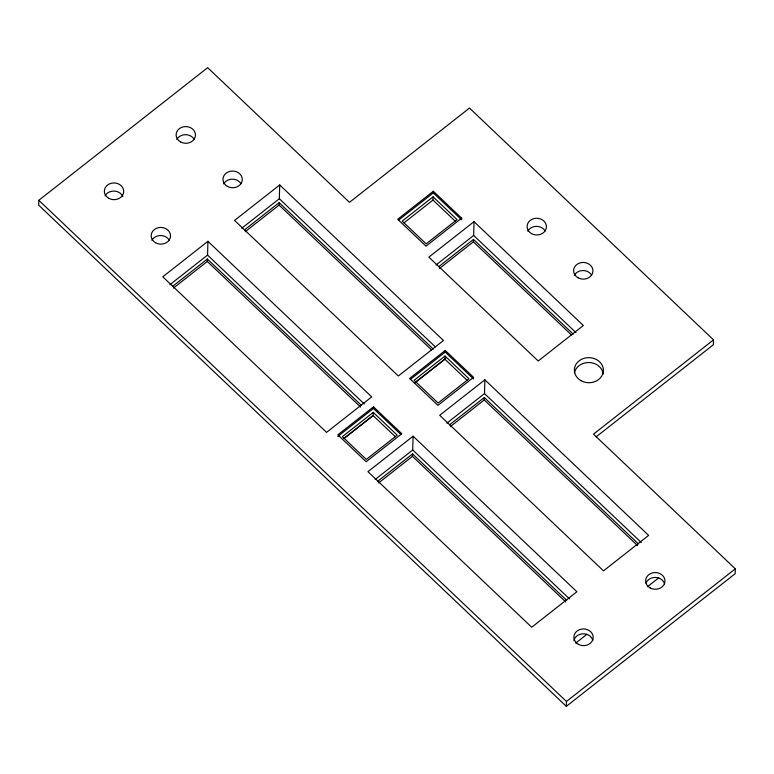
<?xml version="1.0" encoding="UTF-8"?>
<svg xmlns="http://www.w3.org/2000/svg" width="774" height="774" viewBox="0 0 774 774"><rect width="100%" height="100%" fill="white"/><g stroke="black" fill="none" stroke-linecap="round" stroke-linejoin="round"><path stroke-width="1.16" d="M38.826 200.302L38.7 205.168L566.326 706.343L735.174 573.698L735.3 568.832L593.503 434.146L713.522 339.863L469.479 108.07L349.471 202.343L207.674 67.657L38.826 200.302L566.452 701.476L566.326 706.343M360.597 407.076L207.306 261.467L207.374 259.038L172.612 286.351M364.341 404.018L207.567 255.101L207.925 241.324L162.772 276.792L326.56 432.366L371.714 396.888L207.925 241.324M431.495 349.867L279.075 205.091L279.143 202.662L244.381 229.965M435.24 346.8L279.337 198.725L279.704 184.947L234.551 220.416L398.329 375.98L443.483 340.512L279.704 184.947M395.408 436.768L373.165 415.638L373.252 412.387L342.36 436.662L366.315 459.417L397.207 435.143L373.252 412.387M400.903 434.533L373.445 408.449L373.494 406.834L337.841 434.833L366.16 461.73L401.803 433.73L373.494 406.834M565.755 601.949L412.465 456.341L412.532 453.912L377.77 481.225M569.5 598.892L412.726 449.975L413.093 436.197L367.94 471.666L531.719 627.24L576.872 591.762L413.093 436.197M455.257 221.2L433.005 200.069L433.092 196.828L402.199 221.093L426.155 243.849L457.047 219.584L433.092 196.828M461.643 218.162L461.604 219.787L433.295 192.89L433.334 191.265L397.681 219.274L426 246.161L461.643 218.162L433.334 191.265M467.177 380.382L444.934 359.252L445.021 356.011L414.129 380.276L438.084 403.031L468.976 378.767L445.021 356.011M473.533 378.97L445.214 352.073L445.263 350.448L409.61 378.457L437.929 405.353L473.572 377.344L445.263 350.448M571.376 334.881L473.398 241.817L473.465 239.379L438.703 266.691M575.991 332.656L473.659 235.451L474.027 221.664L428.864 257.142L538.201 360.994L583.354 325.515L474.027 221.664M637.524 545.573L484.234 399.964L484.301 397.536L449.539 424.839M641.269 542.506L484.495 393.598L484.863 379.821L439.709 415.29L603.488 570.854L648.641 535.385L484.863 379.821M713.522 339.863L713.396 344.73L596.212 436.788M169.941 284.668L207.567 255.101M241.711 228.282L279.337 198.725M173.482 288.044L207.306 261.467M245.252 231.658L279.075 205.091M398.581 220.155L433.295 192.89M403.989 222.873L433.005 200.069M436.033 265.008L473.659 235.451M439.574 268.385L473.398 241.817M337.803 436.459L373.445 408.449M410.51 379.337L445.214 352.073M343.82 438.452L373.01 415.522M415.59 382.075L445.727 358.401M344.14 438.432L373.165 415.638M414.98 382.791L444.934 359.252M375.1 479.541L412.726 449.975M446.869 423.155L484.495 393.598M378.641 482.918L412.465 456.341M450.41 426.532L484.234 399.964M575.692 643.117L587.011 634.225M647.461 586.731L658.78 577.839M566.452 701.476L735.3 568.832M473.465 239.379L573.186 334.107M279.143 202.662L433.305 349.093M484.301 397.536L638.473 543.967M207.374 259.038L361.535 405.479M412.532 453.912L566.703 600.353M645.961 583.19A9.675 8.359 1.5 0 1 655.607 577.414A9.675 8.359 1.5 0 1 664.624 584.022M574.463 372.787A14.503 12.539 1.5 0 1 589.372 362.532A14.503 12.539 1.5 0 1 603.198 374.055M223.647 183.922A9.675 8.359 1.5 0 1 232.2 179.162A9.675 8.359 1.5 0 1 240.985 183.709M105.051 195.832A9.675 8.359 1.5 0 1 114.233 191.072A9.675 8.359 1.5 0 1 122.902 196.625M151.878 240.308A9.675 8.359 1.5 0 1 160.431 235.538A9.675 8.359 1.5 0 1 169.216 240.095M176.82 139.446A9.675 8.359 1.5 0 1 185.373 134.676A9.675 8.359 1.5 0 1 194.158 139.233M573.892 640.63A9.675 8.359 1.5 0 1 583.199 633.78A9.675 8.359 1.5 0 1 592.855 640.398M574.289 275.302A9.675 8.359 1.5 0 1 582.841 270.532A9.675 8.359 1.5 0 1 591.626 275.089M527.791 231.136A9.675 8.359 1.5 0 1 536.343 226.366A9.675 8.359 1.5 0 1 545.128 230.923M581.081 380.711A14.503 12.539 1.5 0 0 603.362 370.833A14.503 12.539 1.5 0 0 582.174 359.02A14.503 12.539 1.5 0 0 581.081 380.711M578.062 277.798A9.675 8.359 1.5 0 0 592.923 271.21A9.675 8.359 1.5 0 0 578.797 263.344A9.675 8.359 1.5 0 0 578.062 277.798M531.564 233.632A9.675 8.359 1.5 0 0 546.425 227.043A9.675 8.359 1.5 0 0 532.299 219.177A9.675 8.359 1.5 0 0 531.564 233.632M650.121 587.921A9.675 8.359 1.5 0 0 664.972 581.332A9.675 8.359 1.5 0 0 650.847 573.457A9.675 8.359 1.5 0 0 650.121 587.921M578.342 644.297A9.675 8.359 1.5 0 0 593.203 637.708A9.675 8.359 1.5 0 0 579.078 629.842A9.675 8.359 1.5 0 0 578.342 644.297M227.43 186.418A9.675 8.359 1.5 0 0 242.281 179.839A9.675 8.359 1.5 0 0 228.156 171.963A9.675 8.359 1.5 0 0 227.43 186.418M180.603 141.942A9.675 8.359 1.5 0 0 195.454 135.353A9.675 8.359 1.5 0 0 181.329 127.487A9.675 8.359 1.5 0 0 180.603 141.942M108.834 198.328A9.675 8.359 1.5 0 0 123.685 191.739A9.675 8.359 1.5 0 0 109.56 183.864A9.675 8.359 1.5 0 0 108.834 198.328M155.661 242.804A9.675 8.359 1.5 0 0 170.512 236.215A9.675 8.359 1.5 0 0 156.387 228.34A9.675 8.359 1.5 0 0 155.661 242.804"/></g></svg>
